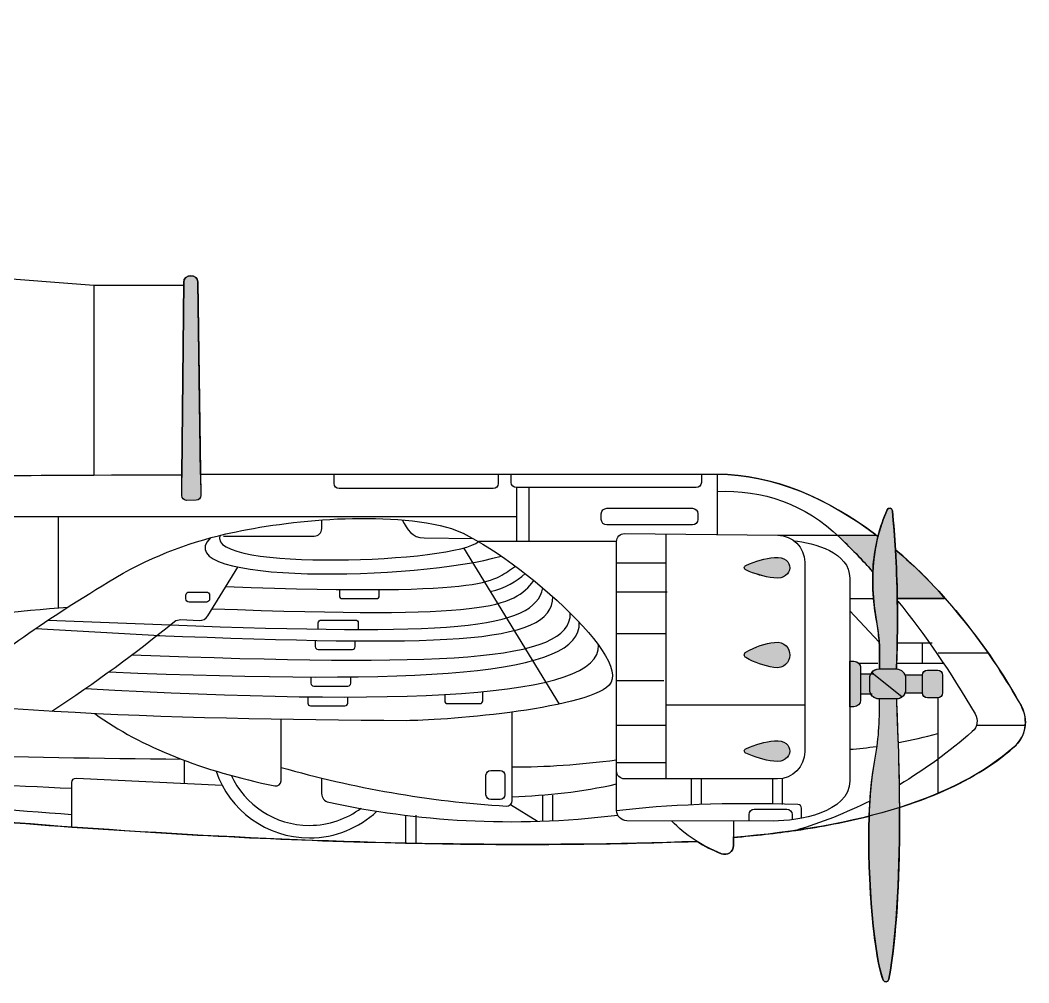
# Model space of a CAD drawing. Extents: x 54 to 366, y 42 to 297.
# Drawn here: x 128.98 to 175.71, y 244.3 to 288.88 of the extents above; entities that cross this region are included whole.
import ezdxf

# ---------------------------------------------------------------- set-up
doc = ezdxf.new("R2010")
doc.units = 0
doc.header["$MEASUREMENT"] = 0
doc.layers.add('4-VIEW', color=7, linetype='CONTINUOUS')
doc.layers.add('SOLIDS', color=7, linetype='CONTINUOUS')

msp = doc.modelspace()

# ---------------------------------------------------------------- hatches: boundary and pattern name
at = {"layer": 'SOLIDS'}
h = msp.add_hatch(color=252, dxfattribs=at)
edge = h.paths.add_edge_path()
edge.add_spline(control_points=[(136.551, 276.755), (136.551, 276.755), (136.47, 267.818), (136.47, 267.818), (136.47, 267.818), (136.461, 266.865), (136.461, 266.865), (136.46, 266.742), (136.558, 266.644), (136.68, 266.645), (136.68, 266.645), (137.134, 266.651), (137.134, 266.651), (137.255, 266.652), (137.35, 266.75), (137.348, 266.871), (137.348, 266.871), (137.335, 267.849), (137.335, 267.849), (137.335, 267.849), (137.212, 276.758), (137.212, 276.758), (137.207, 277.139), (136.555, 277.129), (136.551, 276.755)], knot_values=[0, 0, 0, 0, 1, 1, 1, 2, 2, 2, 3, 3, 3, 4, 4, 4, 5, 5, 5, 6, 6, 6, 7, 7, 7, 8, 8, 8, 8], degree=3, periodic=1)
h = msp.add_hatch(color=252, dxfattribs=at)
edge = h.paths.add_edge_path()
edge.add_spline(control_points=[(167.41, 259.196), (167.41, 259.196), (167.41, 257.087), (167.41, 257.087), (167.41, 257.087), (167.606, 257.087), (167.606, 257.087), (167.774, 257.087), (167.91, 257.224), (167.91, 257.391), (167.91, 257.391), (167.91, 257.675), (167.91, 257.675), (167.91, 257.675), (168.386, 257.675), (168.386, 257.675), (168.458, 257.539), (168.602, 257.446), (168.766, 257.446), (168.766, 257.446), (168.794, 257.446), (168.794, 257.446), (168.794, 256.336), (168.754, 255.557), (168.56, 254.516), (168.427, 253.804), (168.349, 252.942), (168.316, 252.024), (168.205, 249.001), (168.567, 245.364), (168.966, 244.427), (169.019, 244.303), (169.191, 244.333), (169.216, 244.466), (169.636, 246.691), (169.729, 249.74), (169.711, 252.418), (169.696, 254.509), (169.615, 256.374), (169.569, 257.446), (169.671, 257.446), (169.766, 257.482), (169.84, 257.542), (169.896, 257.588), (169.941, 257.648), (169.969, 257.716), (169.977, 257.736), (169.984, 257.757), (169.989, 257.778), (169.984, 257.757), (169.978, 257.736), (169.969, 257.715), (169.969, 257.715), (170.781, 257.715), (170.781, 257.715), (170.781, 257.715), (170.781, 257.724), (170.781, 257.724), (170.781, 257.724), (170.782, 257.715), (170.782, 257.715), (170.789, 257.595), (170.89, 257.5), (171.011, 257.5), (171.011, 257.5), (171.485, 257.5), (171.485, 257.5), (171.611, 257.5), (171.714, 257.603), (171.714, 257.729), (171.714, 257.729), (171.714, 258.554), (171.714, 258.554), (171.714, 258.681), (171.611, 258.784), (171.485, 258.784), (171.485, 258.784), (171.011, 258.784), (171.011, 258.784), (170.89, 258.784), (170.789, 258.688), (170.782, 258.568), (170.782, 258.568), (169.969, 258.568), (169.969, 258.568), (169.905, 258.726), (169.75, 258.838), (169.569, 258.838), (169.586, 259.24), (169.599, 259.643), (169.608, 260.045), (169.622, 260.731), (169.624, 261.417), (169.613, 262.103), (169.6, 262.851), (169.572, 263.599), (169.528, 264.347), (169.492, 264.954), (169.445, 265.561), (169.388, 266.167), (169.375, 266.301), (169.191, 266.33), (169.138, 266.206), (168.972, 265.815), (168.827, 265.404), (168.716, 264.962), (168.509, 264.14), (168.416, 263.211), (168.511, 262.104), (168.543, 261.73), (168.596, 261.337), (168.674, 260.921), (168.728, 260.629), (168.758, 260.352), (168.775, 260.077), (168.799, 259.67), (168.794, 259.269), (168.794, 258.838), (168.794, 258.838), (168.766, 258.838), (168.766, 258.838), (168.632, 258.838), (168.511, 258.775), (168.432, 258.678), (168.432, 258.678), (168.518, 258.608), (168.518, 258.608), (168.518, 258.608), (168.386, 258.608), (168.386, 258.608), (168.386, 258.608), (167.91, 258.608), (167.91, 258.608), (167.91, 258.608), (167.91, 258.892), (167.91, 258.892), (167.91, 258.968), (167.883, 259.037), (167.837, 259.09), (167.782, 259.155), (167.699, 259.196), (167.606, 259.196), (167.606, 259.196), (167.41, 259.196), (167.41, 259.196)], knot_values=[0, 0, 0, 0, 1, 1, 1, 2, 2, 2, 3, 3, 3, 4, 4, 4, 5, 5, 5, 6, 6, 6, 7, 7, 7, 8, 8, 8, 9, 9, 9, 10, 10, 10, 11, 11, 11, 12, 12, 12, 13, 13, 13, 14, 14, 14, 15, 15, 15, 16, 16, 16, 17, 17, 17, 18, 18, 18, 19, 19, 19, 20, 20, 20, 21, 21, 21, 22, 22, 22, 23, 23, 23, 24, 24, 24, 25, 25, 25, 26, 26, 26, 27, 27, 27, 28, 28, 28, 29, 29, 29, 30, 30, 30, 31, 31, 31, 32, 32, 32, 33, 33, 33, 34, 34, 34, 35, 35, 35, 36, 36, 36, 37, 37, 37, 38, 38, 38, 39, 39, 39, 40, 40, 40, 41, 41, 41, 42, 42, 42, 43, 43, 43, 44, 44, 44, 45, 45, 45, 46, 46, 46, 47, 47, 47, 48, 48, 48, 48], degree=3, periodic=1)
h = msp.add_hatch(color=255, dxfattribs=at)
edge = h.paths.add_edge_path()
edge.add_spline(control_points=[(166.95, 264.927), (167.404, 264.489), (167.856, 264.024), (168.306, 263.53), (168.306, 263.53), (168.482, 263.339), (168.482, 263.339), (168.507, 263.93), (168.591, 264.466), (168.716, 264.962), (168.69, 264.986), (168.659, 265.015), (168.637, 265.034), (168.637, 265.034), (166.837, 265.034), (166.837, 265.034), (166.875, 264.999), (166.913, 264.963), (166.95, 264.927)], knot_values=[0, 0, 0, 0, 1, 1, 1, 2, 2, 2, 3, 3, 3, 4, 4, 4, 5, 5, 5, 6, 6, 6, 6], degree=3, periodic=1)
h = msp.add_hatch(color=252, dxfattribs=at)
edge = h.paths.add_edge_path()
edge.add_spline(control_points=[(163.927, 264), (163.486, 263.959), (163.045, 263.838), (162.603, 263.632), (162.553, 263.609), (162.525, 263.571), (162.525, 263.528), (162.525, 263.484), (162.553, 263.447), (162.603, 263.423), (163.005, 263.234), (163.436, 263.109), (163.897, 263.05), (164.852, 262.929), (164.886, 264.088), (163.927, 264)], knot_values=[0, 0, 0, 0, 1, 1, 1, 2, 2, 2, 3, 3, 3, 4, 4, 4, 5, 5, 5, 5], degree=3, periodic=1)
h = msp.add_hatch(color=255, dxfattribs=at)
edge = h.paths.add_edge_path()
edge.add_spline(control_points=[(169.528, 264.347), (169.572, 263.599), (169.6, 262.851), (169.613, 262.103), (169.613, 262.103), (171.833, 262.103), (171.833, 262.103), (171.152, 262.869), (170.419, 263.6), (169.642, 264.267), (169.642, 264.267), (169.528, 264.347), (169.528, 264.347)], knot_values=[0, 0, 0, 0, 1, 1, 1, 2, 2, 2, 3, 3, 3, 4, 4, 4, 4], degree=3, periodic=1)
h = msp.add_hatch(color=252, dxfattribs=at)
edge = h.paths.add_edge_path()
edge.add_spline(control_points=[(163.927, 260.068), (163.486, 260.018), (163.045, 259.871), (162.603, 259.618), (162.553, 259.589), (162.525, 259.543), (162.525, 259.49), (162.525, 259.437), (162.553, 259.391), (162.603, 259.362), (163.005, 259.131), (163.436, 258.977), (163.897, 258.905), (164.852, 258.756), (164.886, 260.176), (163.927, 260.068)], knot_values=[0, 0, 0, 0, 1, 1, 1, 2, 2, 2, 3, 3, 3, 4, 4, 4, 5, 5, 5, 5], degree=3, periodic=1)
h = msp.add_hatch(color=252, dxfattribs=at)
edge = h.paths.add_edge_path()
edge.add_spline(control_points=[(163.927, 255.513), (163.486, 255.472), (163.045, 255.351), (162.603, 255.145), (162.553, 255.122), (162.525, 255.084), (162.525, 255.041), (162.525, 254.997), (162.553, 254.959), (162.603, 254.936), (163.005, 254.747), (163.436, 254.622), (163.897, 254.563), (164.852, 254.442), (164.886, 255.601), (163.927, 255.513)], knot_values=[0, 0, 0, 0, 1, 1, 1, 2, 2, 2, 3, 3, 3, 4, 4, 4, 5, 5, 5, 5], degree=3, periodic=1)

# ---------------------------------------------------------------- linework, layer by layer
at = {"layer": '4-VIEW', "color": 7}
for points in [[(68.535, 281.53), (132.384, 276.603), (136.551, 276.603)], [(132.384, 276.603), (132.384, 267.799)], [(161.263, 267.85), (161.263, 265.062)], [(151.964, 267.233), (151.964, 264.735)], [(152.543, 267.233), (152.543, 264.735)], [(116.883, 265.892), (151.964, 265.892)], [(130.734, 265.892), (130.734, 261.67)], [(158.896, 265.085), (158.896, 253.745)], [(164.077, 265.034), (168.548, 265.034)], [(156.606, 264.735), (150.203, 264.735)], [(149.523, 264.439), (153.944, 257.208)], [(156.606, 263.752), (158.896, 263.752)], [(158.957, 262.395), (156.606, 262.395)], [(167.41, 262.104), (168.51, 262.104)], [(169.613, 262.103), (171.797, 262.103)], [(167.41, 261.523), (168.774, 260.077)], [(130.266, 261.099), (135.928, 260.874)], [(129.699, 260.716), (135.45, 260.383)], [(156.606, 260.481), (158.896, 260.481)], [(169.608, 260.045), (171.23, 260.045)], [(170.771, 260.045), (170.771, 259.09)], [(171.501, 259.583), (173.817, 259.583)], [(168.719, 259.09), (167.815, 259.09)], [(171.763, 259.09), (169.582, 259.09)], [(167.91, 258.608), (168.382, 258.608)], [(168.432, 258.678), (169.839, 257.542)], [(169.962, 258.568), (170.782, 258.568)], [(158.798, 258.289), (156.606, 258.289)], [(168.449, 257.675), (167.91, 257.675)], [(170.781, 257.716), (169.969, 257.716)], [(171.485, 257.5), (171.485, 253.052)], [(158.896, 257.181), (165.323, 257.181)], [(156.606, 256.234), (158.896, 256.234)], [(173.281, 256.228), (175.543, 256.228)], [(136.58, 254.609), (136.58, 253.543)], [(156.606, 254.498), (158.896, 254.498)], [(160.071, 253.745), (160.071, 252.545)], [(160.52, 253.745), (160.52, 252.561)], [(163.83, 253.745), (163.83, 252.584)], [(164.279, 253.745), (164.279, 252.561)], [(153.173, 253), (153.173, 251.794)], [(153.633, 253), (153.633, 251.814)], [(151.694, 252.556), (152.945, 251.784)], [(146.83, 252.064), (146.83, 250.773)], [(147.311, 252.064), (147.311, 250.763)]]:
    msp.add_lwpolyline(points, dxfattribs=at)
for points, knots in [([(136.469, 267.819), (136.469, 267.819), (81.069, 267.559), (81.069, 267.559), (79.588, 267.552), (78.31, 268.237), (77.496, 269.475), (74.523, 274), (71.56, 278.147), (68.14, 281.977), (61.975, 288.88), (58.858, 283.661), (56.419, 276.832), (55.946, 275.507), (55.52, 274.178), (55.156, 272.842)], [0, 0, 0, 0, 1, 1, 1, 2, 2, 2, 3, 3, 3, 4, 4, 4, 5, 5, 5, 5]), ([(137.348, 266.871), (137.348, 266.871), (137.212, 276.758), (137.212, 276.758), (137.207, 277.139), (136.555, 277.129), (136.551, 276.755), (136.551, 276.755), (136.461, 266.865), (136.461, 266.865), (136.46, 266.742), (136.558, 266.644), (136.68, 266.645), (136.68, 266.645), (137.134, 266.651), (137.134, 266.651), (137.255, 266.652), (137.35, 266.75), (137.348, 266.871), (137.348, 266.871), (137.348, 266.871), (137.348, 266.871)], [0, 0, 0, 0, 1, 1, 1, 2, 2, 2, 3, 3, 3, 4, 4, 4, 5, 5, 5, 6, 6, 6, 7, 7, 7, 7]), ([(137.335, 267.85), (137.335, 267.85), (161.263, 267.85), (161.263, 267.85), (163.907, 267.85), (166.442, 266.703), (168.68, 265.004)], [0, 0, 0, 0, 1, 1, 1, 2, 2, 2, 2]), ([(151.123, 267.85), (151.123, 267.85), (151.123, 267.429), (151.123, 267.429), (151.123, 267.297), (151.015, 267.19), (150.884, 267.19), (150.884, 267.19), (143.757, 267.19), (143.757, 267.19), (143.626, 267.19), (143.518, 267.297), (143.518, 267.429), (143.518, 267.429), (143.518, 267.85), (143.518, 267.85)], [0, 0, 0, 0, 1, 1, 1, 2, 2, 2, 3, 3, 3, 4, 4, 4, 5, 5, 5, 5]), ([(160.535, 267.85), (160.535, 267.85), (160.535, 267.472), (160.535, 267.472), (160.535, 267.34), (160.427, 267.233), (160.296, 267.233), (160.296, 267.233), (151.964, 267.233), (151.964, 267.233), (151.833, 267.233), (151.725, 267.34), (151.725, 267.472), (151.725, 267.472), (151.725, 267.85), (151.725, 267.85)], [0, 0, 0, 0, 1, 1, 1, 2, 2, 2, 3, 3, 3, 4, 4, 4, 5, 5, 5, 5]), ([(161.263, 267.054), (163.368, 267.152), (165.353, 266.471), (166.95, 264.927), (167.451, 264.444), (167.951, 263.926), (168.447, 263.374)], [0, 0, 0, 0, 1, 1, 1, 2, 2, 2, 2]), ([(125.396, 257.259), (127.744, 259.468), (129.875, 260.928), (133.07, 262.872), (134.889, 263.979), (136.685, 264.668), (138.507, 265.089), (140.927, 265.648), (145.535, 266.222), (148.734, 265.406), (151.085, 264.806), (157.514, 259.391), (156.257, 258.087), (155.142, 256.93), (148.265, 256.435), (146.877, 256.442), (135.605, 256.5), (124.788, 256.822), (116.4, 258.546), (116.217, 258.584), (116.088, 258.742), (116.088, 258.929), (116.088, 258.929), (116.088, 259.781), (116.088, 259.781)], [0, 0, 0, 0, 1, 1, 1, 2, 2, 2, 3, 3, 3, 4, 4, 4, 5, 5, 5, 6, 6, 6, 7, 7, 7, 8, 8, 8, 8]), ([(156.159, 265.504), (156.159, 265.504), (160.119, 265.504), (160.119, 265.504), (160.26, 265.504), (160.376, 265.62), (160.376, 265.762), (160.376, 265.762), (160.376, 266.021), (160.376, 266.021), (160.376, 266.163), (160.26, 266.279), (160.119, 266.279), (160.119, 266.279), (156.159, 266.279), (156.159, 266.279), (156.017, 266.279), (155.9, 266.163), (155.9, 266.021), (155.9, 266.021), (155.9, 265.762), (155.9, 265.762), (155.9, 265.62), (156.017, 265.504), (156.159, 265.504), (156.159, 265.504), (156.159, 265.504), (156.159, 265.504)], [0, 0, 0, 0, 1, 1, 1, 2, 2, 2, 3, 3, 3, 4, 4, 4, 5, 5, 5, 6, 6, 6, 7, 7, 7, 8, 8, 8, 9, 9, 9, 9]), ([(169.569, 258.838), (169.673, 261.281), (169.62, 263.724), (169.388, 266.167), (169.375, 266.302), (169.191, 266.33), (169.138, 266.206), (168.559, 264.846), (168.242, 263.237), (168.673, 260.921), (168.808, 260.199), (168.794, 259.561), (168.794, 258.838)], [0, 0, 0, 0, 1, 1, 1, 2, 2, 2, 3, 3, 3, 4, 4, 4, 4]), ([(138.398, 264.989), (138.398, 264.989), (142.599, 264.989), (142.599, 264.989), (142.79, 264.989), (142.946, 265.145), (142.946, 265.336), (142.946, 265.336), (142.946, 265.734), (142.946, 265.734)], [0, 0, 0, 0, 1, 1, 1, 2, 2, 2, 3, 3, 3, 3]), ([(146.676, 265.74), (146.946, 265.303), (147.094, 264.91), (147.692, 264.904), (147.692, 264.904), (149.961, 264.878), (149.961, 264.878)], [0, 0, 0, 0, 1, 1, 1, 2, 2, 2, 2]), ([(164.077, 265.034), (164.077, 265.034), (156.979, 265.104), (156.979, 265.104), (156.772, 265.106), (156.606, 264.942), (156.606, 264.735), (156.606, 264.735), (156.606, 254.114), (156.606, 254.114), (156.606, 253.91), (156.772, 253.745), (156.975, 253.745), (156.975, 253.745), (164.065, 253.745), (164.065, 253.745), (164.758, 253.745), (165.323, 254.31), (165.323, 255.003), (165.323, 255.003), (165.323, 263.776), (165.323, 263.776), (165.323, 264.465), (164.766, 265.028), (164.077, 265.034), (164.077, 265.034), (164.077, 265.034), (164.077, 265.034)], [0, 0, 0, 0, 1, 1, 1, 2, 2, 2, 3, 3, 3, 4, 4, 4, 5, 5, 5, 6, 6, 6, 7, 7, 7, 8, 8, 8, 9, 9, 9, 9]), ([(164.808, 264.775), (165.773, 264.661), (167.41, 264.255), (167.41, 263.034), (167.41, 263.034), (167.41, 253.652), (167.41, 253.652), (167.41, 252.179), (164.997, 251.79), (163.887, 251.793), (163.887, 251.793), (157.082, 251.811), (157.082, 251.811), (156.82, 251.812), (156.606, 252.026), (156.606, 252.288), (156.606, 252.288), (156.606, 254.91), (156.606, 254.91)], [0, 0, 0, 0, 1, 1, 1, 2, 2, 2, 3, 3, 3, 4, 4, 4, 5, 5, 5, 6, 6, 6, 6]), ([(169.595, 264.307), (172.016, 262.241), (174.011, 259.553), (175.348, 257.138), (175.707, 256.489), (175.571, 255.699), (175.013, 255.209), (172.347, 252.862), (167.922, 251.521), (162.001, 251.034)], [0, 0, 0, 0, 1, 1, 1, 2, 2, 2, 3, 3, 3, 3]), ([(163.927, 264), (163.486, 263.959), (163.045, 263.838), (162.603, 263.633), (162.553, 263.609), (162.525, 263.571), (162.525, 263.528), (162.525, 263.485), (162.553, 263.447), (162.603, 263.423), (163.005, 263.235), (163.436, 263.109), (163.897, 263.051), (164.852, 262.929), (164.886, 264.088), (163.927, 264), (163.927, 264), (163.927, 264), (163.927, 264)], [0, 0, 0, 0, 1, 1, 1, 2, 2, 2, 3, 3, 3, 4, 4, 4, 5, 5, 5, 6, 6, 6, 6]), ([(130.442, 256.876), (132.449, 258.205), (134.347, 259.589), (136.125, 261.033), (136.208, 261.101), (136.306, 261.125), (136.413, 261.12), (136.413, 261.12), (137.263, 261.083), (137.263, 261.083), (137.433, 261.076), (137.581, 261.155), (137.671, 261.299), (137.671, 261.299), (139.066, 263.555), (139.066, 263.555)], [0, 0, 0, 0, 1, 1, 1, 2, 2, 2, 3, 3, 3, 4, 4, 4, 5, 5, 5, 5]), ([(136.798, 261.933), (136.798, 261.933), (137.602, 261.933), (137.602, 261.933), (137.685, 261.933), (137.752, 262), (137.752, 262.083), (137.752, 262.083), (137.752, 262.248), (137.752, 262.248), (137.752, 262.331), (137.685, 262.399), (137.602, 262.399), (137.602, 262.399), (136.798, 262.399), (136.798, 262.399), (136.715, 262.399), (136.648, 262.331), (136.648, 262.248), (136.648, 262.248), (136.648, 262.083), (136.648, 262.083), (136.648, 262), (136.715, 261.933), (136.798, 261.933), (136.798, 261.933), (136.798, 261.933), (136.798, 261.933)], [0, 0, 0, 0, 1, 1, 1, 2, 2, 2, 3, 3, 3, 4, 4, 4, 5, 5, 5, 6, 6, 6, 7, 7, 7, 8, 8, 8, 9, 9, 9, 9]), ([(143.764, 262.517), (143.764, 262.517), (143.764, 262.228), (143.764, 262.228), (143.764, 262.156), (143.822, 262.097), (143.894, 262.097), (143.894, 262.097), (145.484, 262.097), (145.484, 262.097), (145.556, 262.097), (145.614, 262.156), (145.614, 262.228), (145.614, 262.228), (145.614, 262.511), (145.614, 262.511)], [0, 0, 0, 0, 1, 1, 1, 2, 2, 2, 3, 3, 3, 4, 4, 4, 5, 5, 5, 5]), ([(77.334, 259.736), (77.334, 259.736), (115.003, 259.736), (115.003, 259.736), (115.755, 259.736), (116.396, 259.788), (117.138, 259.91), (121.882, 260.687), (126.585, 261.338), (131.193, 261.704)], [0, 0, 0, 0, 1, 1, 1, 2, 2, 2, 3, 3, 3, 3]), ([(169.634, 261.983), (170.885, 260.437), (172.097, 258.686), (173.221, 256.757), (173.38, 256.484), (173.327, 256.144), (173.089, 255.936), (172.019, 255), (170.89, 254.176), (169.708, 253.471)], [0, 0, 0, 0, 1, 1, 1, 2, 2, 2, 3, 3, 3, 3]), ([(142.788, 260.679), (142.788, 260.679), (142.788, 260.969), (142.788, 260.969), (142.788, 261.041), (142.847, 261.099), (142.918, 261.099), (142.918, 261.099), (144.508, 261.099), (144.508, 261.099), (144.58, 261.099), (144.638, 261.041), (144.638, 260.969), (144.638, 260.969), (144.638, 260.686), (144.638, 260.686)], [0, 0, 0, 0, 1, 1, 1, 2, 2, 2, 3, 3, 3, 4, 4, 4, 5, 5, 5, 5]), ([(142.645, 260.163), (142.645, 260.163), (142.645, 259.873), (142.645, 259.873), (142.645, 259.801), (142.704, 259.743), (142.776, 259.743), (142.776, 259.743), (144.366, 259.743), (144.366, 259.743), (144.438, 259.743), (144.496, 259.801), (144.496, 259.873), (144.496, 259.873), (144.496, 260.157), (144.496, 260.157)], [0, 0, 0, 0, 1, 1, 1, 2, 2, 2, 3, 3, 3, 4, 4, 4, 5, 5, 5, 5]), ([(163.927, 260.068), (163.486, 260.018), (163.045, 259.871), (162.603, 259.618), (162.553, 259.589), (162.525, 259.544), (162.525, 259.49), (162.525, 259.437), (162.553, 259.391), (162.603, 259.362), (163.005, 259.131), (163.436, 258.977), (163.897, 258.905), (164.852, 258.756), (164.886, 260.177), (163.927, 260.068), (163.927, 260.068), (163.927, 260.068), (163.927, 260.068)], [0, 0, 0, 0, 1, 1, 1, 2, 2, 2, 3, 3, 3, 4, 4, 4, 5, 5, 5, 6, 6, 6, 6]), ([(167.45, 259.196), (167.45, 259.196), (167.606, 259.196), (167.606, 259.196), (167.774, 259.196), (167.91, 259.06), (167.91, 258.893), (167.91, 258.893), (167.91, 257.391), (167.91, 257.391), (167.91, 257.224), (167.774, 257.088), (167.606, 257.088), (167.606, 257.088), (167.41, 257.088), (167.41, 257.088)], [0, 0, 0, 0, 1, 1, 1, 2, 2, 2, 3, 3, 3, 4, 4, 4, 5, 5, 5, 5]), ([(142.444, 258.464), (142.444, 258.464), (142.444, 258.175), (142.444, 258.175), (142.444, 258.103), (142.502, 258.044), (142.574, 258.044), (142.574, 258.044), (144.164, 258.044), (144.164, 258.044), (144.236, 258.044), (144.294, 258.103), (144.294, 258.175), (144.294, 258.175), (144.294, 258.458), (144.294, 258.458)], [0, 0, 0, 0, 1, 1, 1, 2, 2, 2, 3, 3, 3, 4, 4, 4, 5, 5, 5, 5]), ([(168.766, 257.446), (168.766, 257.446), (169.569, 257.446), (169.569, 257.446), (169.806, 257.446), (170, 257.64), (170, 257.877), (170, 257.877), (170, 258.407), (170, 258.407), (170, 258.644), (169.806, 258.838), (169.569, 258.838), (169.569, 258.838), (168.766, 258.838), (168.766, 258.838), (168.529, 258.838), (168.335, 258.644), (168.335, 258.407), (168.335, 258.407), (168.335, 257.877), (168.335, 257.877), (168.335, 257.64), (168.529, 257.446), (168.766, 257.446), (168.766, 257.446), (168.766, 257.446), (168.766, 257.446)], [0, 0, 0, 0, 1, 1, 1, 2, 2, 2, 3, 3, 3, 4, 4, 4, 5, 5, 5, 6, 6, 6, 7, 7, 7, 8, 8, 8, 9, 9, 9, 9]), ([(171.011, 257.5), (171.011, 257.5), (171.485, 257.5), (171.485, 257.5), (171.611, 257.5), (171.714, 257.603), (171.714, 257.73), (171.714, 257.73), (171.714, 258.554), (171.714, 258.554), (171.714, 258.681), (171.611, 258.784), (171.485, 258.784), (171.485, 258.784), (171.011, 258.784), (171.011, 258.784), (170.885, 258.784), (170.781, 258.681), (170.781, 258.554), (170.781, 258.554), (170.781, 257.73), (170.781, 257.73), (170.781, 257.603), (170.885, 257.5), (171.011, 257.5), (171.011, 257.5), (171.011, 257.5), (171.011, 257.5)], [0, 0, 0, 0, 1, 1, 1, 2, 2, 2, 3, 3, 3, 4, 4, 4, 5, 5, 5, 6, 6, 6, 7, 7, 7, 8, 8, 8, 9, 9, 9, 9]), ([(142.301, 257.548), (142.301, 257.548), (142.301, 257.258), (142.301, 257.258), (142.301, 257.186), (142.359, 257.128), (142.431, 257.128), (142.431, 257.128), (144.021, 257.128), (144.021, 257.128), (144.093, 257.128), (144.151, 257.186), (144.151, 257.258), (144.151, 257.258), (144.151, 257.542), (144.151, 257.542)], [0, 0, 0, 0, 1, 1, 1, 2, 2, 2, 3, 3, 3, 4, 4, 4, 5, 5, 5, 5]), ([(148.643, 257.654), (148.643, 257.654), (148.643, 257.364), (148.643, 257.364), (148.643, 257.292), (148.702, 257.234), (148.773, 257.234), (148.773, 257.234), (150.277, 257.234), (150.277, 257.234), (150.349, 257.234), (150.408, 257.292), (150.408, 257.364), (150.408, 257.364), (150.408, 257.786), (150.408, 257.786)], [0, 0, 0, 0, 1, 1, 1, 2, 2, 2, 3, 3, 3, 4, 4, 4, 5, 5, 5, 5]), ([(169.569, 257.448), (169.673, 255.005), (169.964, 248.43), (169.216, 244.466), (169.191, 244.333), (169.019, 244.303), (168.966, 244.427), (168.446, 245.649), (167.989, 251.46), (168.559, 254.516), (168.754, 255.558), (168.794, 256.337), (168.794, 257.448)], [0, 0, 0, 0, 1, 1, 1, 2, 2, 2, 3, 3, 3, 4, 4, 4, 4]), ([(132.431, 256.769), (134.614, 255.202), (137.435, 254.114), (140.778, 253.418), (140.927, 253.387), (141.066, 253.5), (141.066, 253.652), (141.066, 253.652), (141.066, 256.501), (141.066, 256.501)], [0, 0, 0, 0, 1, 1, 1, 2, 2, 2, 3, 3, 3, 3]), ([(141.066, 254.278), (144.402, 253.326), (147.873, 252.711), (151.5, 252.486), (151.65, 252.477), (151.776, 252.595), (151.776, 252.746), (151.776, 252.746), (151.776, 256.828), (151.776, 256.828)], [0, 0, 0, 0, 1, 1, 1, 2, 2, 2, 3, 3, 3, 3]), ([(163.927, 255.513), (163.486, 255.472), (163.045, 255.351), (162.603, 255.145), (162.553, 255.122), (162.525, 255.085), (162.525, 255.041), (162.525, 254.997), (162.553, 254.96), (162.603, 254.936), (163.005, 254.747), (163.436, 254.622), (163.897, 254.564), (164.852, 254.442), (164.886, 255.601), (163.927, 255.513), (163.927, 255.513), (163.927, 255.513), (163.927, 255.513)], [0, 0, 0, 0, 1, 1, 1, 2, 2, 2, 3, 3, 3, 4, 4, 4, 5, 5, 5, 6, 6, 6, 6]), ([(131.373, 251.515), (131.373, 251.515), (131.373, 253.584), (131.373, 253.584), (131.373, 253.697), (131.466, 253.785), (131.578, 253.78), (131.578, 253.78), (138.332, 253.457), (138.332, 253.457)], [0, 0, 0, 0, 1, 1, 1, 2, 2, 2, 3, 3, 3, 3]), ([(138.055, 254.099), (138.671, 252.304), (140.374, 251.014), (142.378, 251.014), (143.583, 251.014), (144.679, 251.481), (145.495, 252.244)], [0, 0, 0, 0, 1, 1, 1, 2, 2, 2, 2]), ([(138.749, 253.923), (139.379, 252.549), (140.767, 251.594), (142.378, 251.594), (143.276, 251.594), (144.106, 251.892), (144.773, 252.393)], [0, 0, 0, 0, 1, 1, 1, 2, 2, 2, 2]), ([(142.942, 253.782), (142.942, 253.782), (142.942, 253.068), (142.942, 253.068), (142.942, 252.871), (143.076, 252.706), (143.269, 252.664), (147.332, 251.798), (151.72, 251.472), (156.661, 252.067)], [0, 0, 0, 0, 1, 1, 1, 2, 2, 2, 3, 3, 3, 3]), ([(150.779, 252.793), (150.779, 252.793), (151.21, 252.793), (151.21, 252.793), (151.332, 252.793), (151.432, 252.893), (151.432, 253.015), (151.432, 253.015), (151.432, 253.912), (151.432, 253.912), (151.432, 254.034), (151.332, 254.134), (151.21, 254.134), (151.21, 254.134), (150.779, 254.134), (150.779, 254.134), (150.657, 254.134), (150.557, 254.034), (150.557, 253.912), (150.557, 253.912), (150.557, 253.015), (150.557, 253.015), (150.557, 252.893), (150.657, 252.793), (150.779, 252.793), (150.779, 252.793), (150.779, 252.793), (150.779, 252.793)], [0, 0, 0, 0, 1, 1, 1, 2, 2, 2, 3, 3, 3, 4, 4, 4, 5, 5, 5, 6, 6, 6, 7, 7, 7, 8, 8, 8, 9, 9, 9, 9]), ([(165.179, 251.923), (165.179, 251.923), (165.179, 252.388), (165.179, 252.388), (165.179, 252.482), (165.103, 252.559), (165.01, 252.561), (161.666, 252.645), (158.953, 252.566), (156.607, 252.262)], [0, 0, 0, 0, 1, 1, 1, 2, 2, 2, 3, 3, 3, 3]), ([(162.746, 251.796), (162.746, 251.796), (162.746, 252.103), (162.746, 252.103), (162.746, 252.234), (162.853, 252.342), (162.985, 252.342), (162.985, 252.342), (164.502, 252.342), (164.502, 252.342), (164.633, 252.342), (164.741, 252.234), (164.741, 252.103), (164.741, 252.103), (164.741, 251.851), (164.741, 251.851)], [0, 0, 0, 0, 1, 1, 1, 2, 2, 2, 3, 3, 3, 4, 4, 4, 5, 5, 5, 5]), ([(162.029, 251.798), (162.029, 251.798), (162.029, 250.664), (162.029, 250.664), (162.029, 250.372), (161.737, 250.174), (161.465, 250.281), (160.55, 250.643), (159.781, 251.151), (159.159, 251.806)], [0, 0, 0, 0, 1, 1, 1, 2, 2, 2, 3, 3, 3, 3])]:
    msp.add_open_spline(points, degree=3, knots=knots, dxfattribs=at)
for points in [[(138.23, 265.023), (137.596, 263.331), (149.264, 263.768), (150.203, 264.742)], [(137.787, 264.908), (135.677, 262.758), (147.396, 262.916), (151.265, 264.067)], [(138.51, 262.656), (151.353, 262.177), (150.836, 262.974), (151.93, 263.591)], [(150.757, 262.42), (151.446, 262.576), (151.966, 262.893), (152.37, 263.256)], [(137.873, 261.626), (150.716, 261.147), (151.8, 261.683), (152.78, 262.93)], [(135.321, 260.39), (148.164, 259.912), (153.687, 259.89), (153.655, 262.185)], [(135.928, 260.874), (148.772, 260.396), (152.846, 260.641), (153.187, 262.593)], [(134.143, 259.485), (148.536, 258.977), (154.497, 259.13), (154.465, 261.425)], [(133.081, 258.702), (147.675, 258.109), (155.027, 258.532), (154.88, 261)], [(131.999, 257.934), (146.622, 257.111), (155.919, 257.474), (155.772, 259.942)], [(169.679, 255.426), (170.281, 255.544), (170.883, 255.687), (171.485, 255.848)], [(114.112, 255.256), (121.397, 254.924), (128.838, 254.73), (136.429, 254.666)], [(167.41, 255.117), (167.825, 255.146), (168.24, 255.192), (168.655, 255.252)], [(114.17, 254.52), (119.904, 253.962), (125.639, 253.568), (131.373, 253.315)], [(151.776, 254.299), (153.308, 254.292), (154.921, 254.407), (156.606, 254.629)], [(114.809, 253.575), (120.315, 253), (125.836, 252.503), (131.373, 252.103)], [(151.776, 252.922), (153.386, 252.973), (154.996, 253.153), (156.606, 253.51)], [(160.326, 250.853), (145.545, 250.305), (129.465, 251.396), (114.322, 253.102)], [(168.34, 252.72), (167.239, 252.167), (166.096, 251.712), (164.914, 251.361)]]:
    msp.add_open_spline(points, degree=3, dxfattribs=at)
at = {"layer": 'SOLIDS'}
for points, knots in [([(111.394, 250.948), (111.423, 250.909), (111.419, 250.853), (111.383, 250.818), (111.383, 250.818), (111.255, 250.695), (111.255, 250.695), (111.216, 250.658), (111.153, 250.659), (111.115, 250.698), (111.115, 250.698), (110.449, 251.39), (110.449, 251.39), (110.411, 251.429), (110.413, 251.492), (110.452, 251.53), (110.452, 251.53), (110.58, 251.653), (110.58, 251.653), (110.619, 251.69), (110.682, 251.689), (110.719, 251.65), (110.719, 251.65), (110.849, 251.515), (110.849, 251.515), (110.849, 251.515), (113.214, 253.237), (113.214, 253.237), (105.791, 254.085), (98.394, 255.014), (91.021, 256.006), (86.081, 256.67), (81.151, 257.362), (76.232, 258.075), (75.422, 258.193), (74.612, 258.311), (73.803, 258.43), (73.803, 258.43), (73.193, 256.854), (73.193, 256.854), (73.174, 256.804), (73.141, 256.763), (73.1, 256.734), (73.1, 256.734), (72.661, 256.274), (72.661, 256.274), (72.894, 255.975), (73.033, 255.599), (73.033, 255.19), (73.033, 254.215), (72.243, 253.425), (71.268, 253.425), (70.294, 253.425), (69.504, 254.215), (69.504, 255.19), (69.504, 256.165), (70.294, 256.955), (71.268, 256.955), (71.648, 256.955), (71.999, 256.835), (72.287, 256.632), (72.287, 256.632), (72.515, 256.897), (72.515, 256.897), (72.488, 256.952), (72.48, 257.018), (72.498, 257.082), (72.498, 257.082), (72.913, 258.562), (72.913, 258.562), (70.255, 258.965), (67.593, 259.432), (64.934, 259.925), (63.286, 260.23), (61.639, 260.545), (59.995, 260.862), (58.997, 261.054), (58.087, 261.447), (57.299, 261.991), (56.403, 262.609), (55.665, 263.423), (55.135, 264.358), (54.906, 264.762), (54.716, 265.189), (54.569, 265.632), (54.569, 265.632), (54.356, 265.632), (54.356, 265.632), (54.222, 265.632), (54.112, 265.742), (54.112, 265.876), (54.112, 266.01), (54.222, 266.12), (54.356, 266.12), (54.356, 266.12), (54.426, 266.12), (54.426, 266.12), (54.186, 267.065), (54.136, 268.075), (54.314, 269.095), (54.474, 270.011), (54.668, 270.922), (54.893, 271.829), (54.936, 272.004), (54.98, 272.179), (55.026, 272.354), (55.026, 272.354), (54.715, 272.354), (54.715, 272.354), (54.581, 272.354), (54.471, 272.464), (54.471, 272.598), (54.471, 272.732), (54.581, 272.842), (54.715, 272.842), (54.715, 272.842), (55.156, 272.842), (55.156, 272.842), (55.209, 273.036), (55.263, 273.231), (55.319, 273.426), (55.645, 274.565), (56.015, 275.7), (56.419, 276.831), (56.541, 277.174), (56.665, 277.512), (56.791, 277.845), (57.043, 278.511), (57.303, 279.155), (57.573, 279.767), (58.176, 281.133), (58.831, 282.339), (59.563, 283.268), (61.376, 285.566), (63.668, 286.169), (66.84, 283.297), (67.258, 282.918), (67.691, 282.48), (68.14, 281.976), (68.268, 281.833), (68.395, 281.69), (68.521, 281.546), (68.526, 281.541), (68.53, 281.536), (68.535, 281.53), (71.789, 277.825), (74.638, 273.825), (77.497, 269.475), (78.107, 268.546), (78.978, 267.929), (80, 267.681), (80.341, 267.598), (80.699, 267.557), (81.069, 267.559), (81.069, 267.559), (91.017, 267.605), (91.017, 267.605), (91.017, 267.605), (104.93, 267.67), (104.93, 267.67), (104.93, 267.67), (109.221, 267.691), (109.221, 267.691), (109.221, 267.691), (109.221, 268.576), (109.221, 268.576), (109.221, 268.576), (104.767, 268.58), (104.767, 268.58), (104.617, 268.58), (104.617, 268.867), (104.767, 268.867), (104.767, 268.867), (105.921, 268.867), (105.921, 268.867), (105.921, 268.867), (105.921, 269.505), (105.921, 269.505), (105.921, 269.541), (105.95, 269.57), (105.986, 269.57), (105.986, 269.57), (106.049, 269.57), (106.049, 269.57), (106.085, 269.57), (106.114, 269.541), (106.114, 269.505), (106.114, 269.505), (106.114, 268.867), (106.114, 268.867), (106.114, 268.867), (109.256, 268.867), (109.256, 268.867), (109.271, 268.905), (109.29, 268.941), (109.314, 268.974), (109.314, 268.974), (109.314, 269.975), (109.314, 269.975), (109.314, 270.011), (109.343, 270.04), (109.379, 270.04), (109.379, 270.04), (109.589, 270.04), (109.589, 270.04), (109.625, 270.04), (109.654, 270.011), (109.654, 269.975), (109.654, 269.975), (109.654, 269.179), (109.654, 269.179), (109.676, 269.182), (109.698, 269.183), (109.72, 269.183), (109.72, 269.183), (110.45, 269.184), (110.45, 269.184), (110.941, 270), (111.827, 270.545), (112.859, 270.545), (112.859, 270.545), (115.254, 270.545), (115.254, 270.545), (116.856, 270.545), (117.901, 269.278), (117.901, 267.731), (117.901, 267.731), (118.043, 267.732), (118.043, 267.732), (118.043, 267.732), (118.704, 267.735), (118.704, 267.735), (118.704, 267.735), (118.945, 267.736), (118.945, 267.736), (118.945, 267.736), (119.978, 267.741), (119.978, 267.741), (119.978, 267.741), (120.516, 267.744), (120.516, 267.744), (120.516, 267.744), (121.599, 267.749), (121.599, 267.749), (121.599, 267.749), (125.516, 267.767), (125.516, 267.767), (125.516, 267.767), (126.577, 267.772), (126.577, 267.772), (126.577, 267.772), (132.384, 267.799), (132.384, 267.799), (132.384, 267.799), (136.47, 267.818), (136.47, 267.818), (136.47, 267.818), (136.551, 276.755), (136.551, 276.755), (136.555, 277.129), (137.207, 277.139), (137.212, 276.758), (137.212, 276.758), (137.335, 267.849), (137.335, 267.849), (137.335, 267.849), (143.518, 267.849), (143.518, 267.849), (143.518, 267.849), (151.123, 267.849), (151.123, 267.849), (151.123, 267.849), (151.725, 267.849), (151.725, 267.849), (151.725, 267.849), (160.535, 267.849), (160.535, 267.849), (160.535, 267.849), (161.263, 267.849), (161.263, 267.849), (163.881, 267.849), (166.392, 266.725), (168.615, 265.054), (168.629, 265.043), (168.678, 264.997), (168.716, 264.962), (168.827, 265.404), (168.972, 265.815), (169.138, 266.206), (169.191, 266.33), (169.375, 266.301), (169.388, 266.167), (169.445, 265.561), (169.492, 264.954), (169.528, 264.347), (169.528, 264.347), (169.642, 264.267), (169.642, 264.267), (172.041, 262.207), (174.02, 259.537), (175.348, 257.138), (175.508, 256.849), (175.569, 256.534), (175.54, 256.228), (175.503, 255.846), (175.323, 255.481), (175.013, 255.209), (174.059, 254.368), (172.878, 253.657), (171.485, 253.068), (170.927, 252.832), (170.336, 252.616), (169.711, 252.418), (169.729, 249.74), (169.636, 246.691), (169.216, 244.466), (169.191, 244.333), (169.019, 244.303), (168.966, 244.427), (168.567, 245.364), (168.205, 249.001), (168.316, 252.024), (167.262, 251.757), (166.127, 251.537), (164.914, 251.361), (163.996, 251.228), (163.034, 251.12), (162.029, 251.037), (162.029, 251.037), (162.029, 250.664), (162.029, 250.664), (162.029, 250.372), (161.737, 250.174), (161.465, 250.281), (161.056, 250.443), (160.677, 250.633), (160.326, 250.853), (156.077, 250.696), (151.721, 250.674), (147.311, 250.763), (147.151, 250.766), (146.99, 250.769), (146.83, 250.773), (141.72, 250.885), (136.541, 251.145), (131.374, 251.515), (125.679, 251.922), (119.999, 252.463), (114.445, 253.088), (114.422, 253.09), (114.363, 253.093), (114.308, 253.095), (114.308, 253.095), (111.394, 250.948), (111.394, 250.948)], [0, 0, 0, 0, 1, 1, 1, 2, 2, 2, 3, 3, 3, 4, 4, 4, 5, 5, 5, 6, 6, 6, 7, 7, 7, 8, 8, 8, 9, 9, 9, 10, 10, 10, 11, 11, 11, 12, 12, 12, 13, 13, 13, 14, 14, 14, 15, 15, 15, 16, 16, 16, 17, 17, 17, 18, 18, 18, 19, 19, 19, 20, 20, 20, 21, 21, 21, 22, 22, 22, 23, 23, 23, 24, 24, 24, 25, 25, 25, 26, 26, 26, 27, 27, 27, 28, 28, 28, 29, 29, 29, 30, 30, 30, 31, 31, 31, 32, 32, 32, 33, 33, 33, 34, 34, 34, 35, 35, 35, 36, 36, 36, 37, 37, 37, 38, 38, 38, 39, 39, 39, 40, 40, 40, 41, 41, 41, 42, 42, 42, 43, 43, 43, 44, 44, 44, 45, 45, 45, 46, 46, 46, 47, 47, 47, 48, 48, 48, 49, 49, 49, 50, 50, 50, 51, 51, 51, 52, 52, 52, 53, 53, 53, 54, 54, 54, 55, 55, 55, 56, 56, 56, 57, 57, 57, 58, 58, 58, 59, 59, 59, 60, 60, 60, 61, 61, 61, 62, 62, 62, 63, 63, 63, 64, 64, 64, 65, 65, 65, 66, 66, 66, 67, 67, 67, 68, 68, 68, 69, 69, 69, 70, 70, 70, 71, 71, 71, 72, 72, 72, 73, 73, 73, 74, 74, 74, 75, 75, 75, 76, 76, 76, 77, 77, 77, 78, 78, 78, 79, 79, 79, 80, 80, 80, 81, 81, 81, 82, 82, 82, 83, 83, 83, 84, 84, 84, 85, 85, 85, 86, 86, 86, 87, 87, 87, 88, 88, 88, 89, 89, 89, 90, 90, 90, 91, 91, 91, 92, 92, 92, 93, 93, 93, 94, 94, 94, 95, 95, 95, 96, 96, 96, 97, 97, 97, 98, 98, 98, 99, 99, 99, 100, 100, 100, 101, 101, 101, 102, 102, 102, 103, 103, 103, 104, 104, 104, 105, 105, 105, 106, 106, 106, 107, 107, 107, 108, 108, 108, 109, 109, 109, 110, 110, 110, 111, 111, 111, 112, 112, 112, 113, 113, 113, 114, 114, 114, 115, 115, 115, 116, 116, 116, 117, 117, 117, 118, 118, 118, 118]), ([(136.551, 276.755), (136.551, 276.755), (136.47, 267.818), (136.47, 267.818), (136.47, 267.818), (136.461, 266.865), (136.461, 266.865), (136.46, 266.742), (136.558, 266.644), (136.68, 266.645), (136.68, 266.645), (137.134, 266.651), (137.134, 266.651), (137.255, 266.652), (137.35, 266.75), (137.348, 266.871), (137.348, 266.871), (137.335, 267.849), (137.335, 267.849), (137.335, 267.849), (137.212, 276.758), (137.212, 276.758), (137.207, 277.139), (136.555, 277.129), (136.551, 276.755)], [0, 0, 0, 0, 1, 1, 1, 2, 2, 2, 3, 3, 3, 4, 4, 4, 5, 5, 5, 6, 6, 6, 7, 7, 7, 8, 8, 8, 8]), ([(167.41, 259.196), (167.41, 259.196), (167.41, 257.087), (167.41, 257.087), (167.41, 257.087), (167.606, 257.087), (167.606, 257.087), (167.774, 257.087), (167.91, 257.224), (167.91, 257.391), (167.91, 257.391), (167.91, 257.675), (167.91, 257.675), (167.91, 257.675), (168.386, 257.675), (168.386, 257.675), (168.458, 257.539), (168.602, 257.446), (168.766, 257.446), (168.766, 257.446), (168.794, 257.446), (168.794, 257.446), (168.794, 256.336), (168.754, 255.557), (168.56, 254.516), (168.427, 253.804), (168.349, 252.942), (168.316, 252.024), (168.205, 249.001), (168.567, 245.364), (168.966, 244.427), (169.019, 244.303), (169.191, 244.333), (169.216, 244.466), (169.636, 246.691), (169.729, 249.74), (169.711, 252.418), (169.696, 254.509), (169.615, 256.374), (169.569, 257.446), (169.671, 257.446), (169.766, 257.482), (169.84, 257.542), (169.896, 257.588), (169.941, 257.648), (169.969, 257.716), (169.977, 257.736), (169.984, 257.757), (169.989, 257.778), (169.984, 257.757), (169.978, 257.736), (169.969, 257.715), (169.969, 257.715), (170.781, 257.715), (170.781, 257.715), (170.781, 257.715), (170.781, 257.724), (170.781, 257.724), (170.781, 257.724), (170.782, 257.715), (170.782, 257.715), (170.789, 257.595), (170.89, 257.5), (171.011, 257.5), (171.011, 257.5), (171.485, 257.5), (171.485, 257.5), (171.611, 257.5), (171.714, 257.603), (171.714, 257.729), (171.714, 257.729), (171.714, 258.554), (171.714, 258.554), (171.714, 258.681), (171.611, 258.784), (171.485, 258.784), (171.485, 258.784), (171.011, 258.784), (171.011, 258.784), (170.89, 258.784), (170.789, 258.688), (170.782, 258.568), (170.782, 258.568), (169.969, 258.568), (169.969, 258.568), (169.905, 258.726), (169.75, 258.838), (169.569, 258.838), (169.586, 259.24), (169.599, 259.643), (169.608, 260.045), (169.622, 260.731), (169.624, 261.417), (169.613, 262.103), (169.6, 262.851), (169.572, 263.599), (169.528, 264.347), (169.492, 264.954), (169.445, 265.561), (169.388, 266.167), (169.375, 266.301), (169.191, 266.33), (169.138, 266.206), (168.972, 265.815), (168.827, 265.404), (168.716, 264.962), (168.509, 264.14), (168.416, 263.211), (168.511, 262.104), (168.543, 261.73), (168.596, 261.337), (168.674, 260.921), (168.728, 260.629), (168.758, 260.352), (168.775, 260.077), (168.799, 259.67), (168.794, 259.269), (168.794, 258.838), (168.794, 258.838), (168.766, 258.838), (168.766, 258.838), (168.632, 258.838), (168.511, 258.775), (168.432, 258.678), (168.432, 258.678), (168.518, 258.608), (168.518, 258.608), (168.518, 258.608), (168.386, 258.608), (168.386, 258.608), (168.386, 258.608), (167.91, 258.608), (167.91, 258.608), (167.91, 258.608), (167.91, 258.892), (167.91, 258.892), (167.91, 258.968), (167.883, 259.037), (167.837, 259.09), (167.782, 259.155), (167.699, 259.196), (167.606, 259.196), (167.606, 259.196), (167.41, 259.196), (167.41, 259.196)], [0, 0, 0, 0, 1, 1, 1, 2, 2, 2, 3, 3, 3, 4, 4, 4, 5, 5, 5, 6, 6, 6, 7, 7, 7, 8, 8, 8, 9, 9, 9, 10, 10, 10, 11, 11, 11, 12, 12, 12, 13, 13, 13, 14, 14, 14, 15, 15, 15, 16, 16, 16, 17, 17, 17, 18, 18, 18, 19, 19, 19, 20, 20, 20, 21, 21, 21, 22, 22, 22, 23, 23, 23, 24, 24, 24, 25, 25, 25, 26, 26, 26, 27, 27, 27, 28, 28, 28, 29, 29, 29, 30, 30, 30, 31, 31, 31, 32, 32, 32, 33, 33, 33, 34, 34, 34, 35, 35, 35, 36, 36, 36, 37, 37, 37, 38, 38, 38, 39, 39, 39, 40, 40, 40, 41, 41, 41, 42, 42, 42, 43, 43, 43, 44, 44, 44, 45, 45, 45, 46, 46, 46, 47, 47, 47, 48, 48, 48, 48]), ([(166.95, 264.927), (167.404, 264.489), (167.856, 264.024), (168.306, 263.53), (168.306, 263.53), (168.482, 263.339), (168.482, 263.339), (168.507, 263.93), (168.591, 264.466), (168.716, 264.962), (168.69, 264.986), (168.659, 265.015), (168.637, 265.034), (168.637, 265.034), (166.837, 265.034), (166.837, 265.034), (166.875, 264.999), (166.913, 264.963), (166.95, 264.927)], [0, 0, 0, 0, 1, 1, 1, 2, 2, 2, 3, 3, 3, 4, 4, 4, 5, 5, 5, 6, 6, 6, 6]), ([(163.927, 264), (163.486, 263.959), (163.045, 263.838), (162.603, 263.632), (162.553, 263.609), (162.525, 263.571), (162.525, 263.528), (162.525, 263.484), (162.553, 263.447), (162.603, 263.423), (163.005, 263.234), (163.436, 263.109), (163.897, 263.05), (164.852, 262.929), (164.886, 264.088), (163.927, 264)], [0, 0, 0, 0, 1, 1, 1, 2, 2, 2, 3, 3, 3, 4, 4, 4, 5, 5, 5, 5]), ([(169.528, 264.347), (169.572, 263.599), (169.6, 262.851), (169.613, 262.103), (169.613, 262.103), (171.833, 262.103), (171.833, 262.103), (171.152, 262.869), (170.419, 263.6), (169.642, 264.267), (169.642, 264.267), (169.528, 264.347), (169.528, 264.347)], [0, 0, 0, 0, 1, 1, 1, 2, 2, 2, 3, 3, 3, 4, 4, 4, 4]), ([(163.927, 260.068), (163.486, 260.018), (163.045, 259.871), (162.603, 259.618), (162.553, 259.589), (162.525, 259.543), (162.525, 259.49), (162.525, 259.437), (162.553, 259.391), (162.603, 259.362), (163.005, 259.131), (163.436, 258.977), (163.897, 258.905), (164.852, 258.756), (164.886, 260.176), (163.927, 260.068)], [0, 0, 0, 0, 1, 1, 1, 2, 2, 2, 3, 3, 3, 4, 4, 4, 5, 5, 5, 5]), ([(163.927, 255.513), (163.486, 255.472), (163.045, 255.351), (162.603, 255.145), (162.553, 255.122), (162.525, 255.084), (162.525, 255.041), (162.525, 254.997), (162.553, 254.959), (162.603, 254.936), (163.005, 254.747), (163.436, 254.622), (163.897, 254.563), (164.852, 254.442), (164.886, 255.601), (163.927, 255.513)], [0, 0, 0, 0, 1, 1, 1, 2, 2, 2, 3, 3, 3, 4, 4, 4, 5, 5, 5, 5])]:
    msp.add_open_spline(points, degree=3, knots=knots, dxfattribs=at)

doc.saveas('drawing.dxf')
